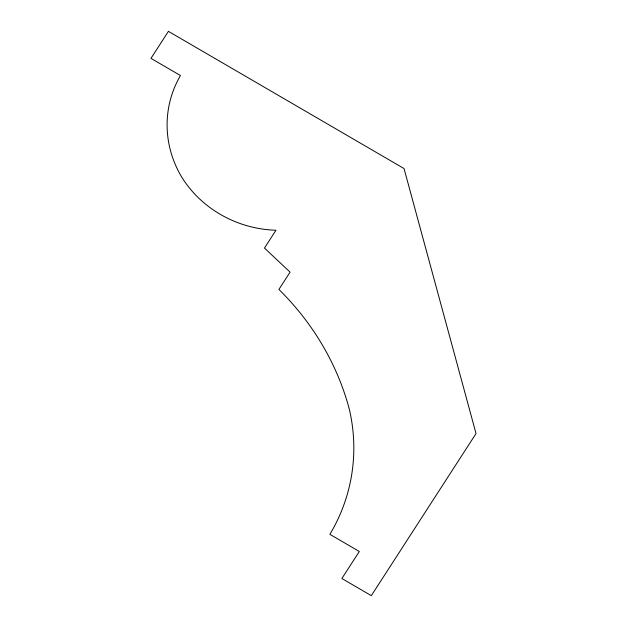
<?xml version="1.0" encoding="UTF-8"?>
<svg xmlns="http://www.w3.org/2000/svg" width="627" height="627" viewBox="0 0 627 627"><rect width="100%" height="100%" fill="white"/><g stroke="black" fill="none" stroke-linecap="round" stroke-linejoin="round"><path stroke-width="0.94" d="M168.42 31.35L150.966 58.366L180.458 75.538A113.04 104.952 12.2 0 0 180.764 175.513A109.874 102.013 12.2 0 0 275.966 230.242L264.461 248.057L290.082 272.134L278.905 289.439A277.346 257.509 12.2 0 1 349.317 409.196A193.484 179.651 12.2 0 1 329.865 534.329L359.318 551.486L341.864 578.502L371.317 595.65L476.034 433.555L404.039 168.553L168.42 31.35"/></g></svg>
